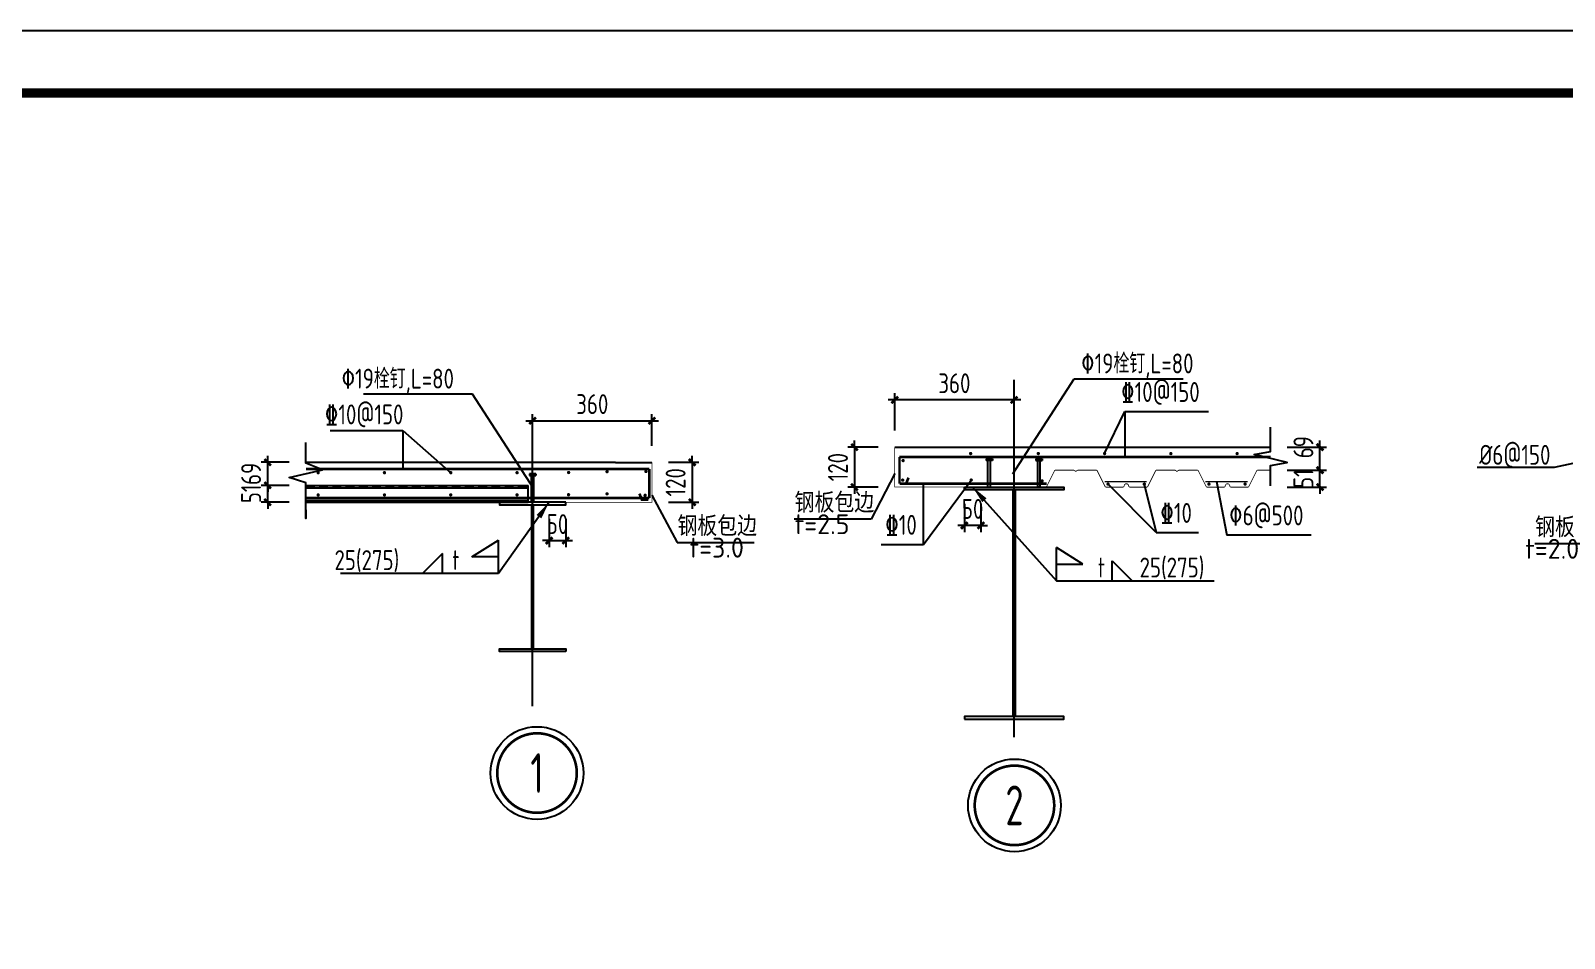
# Model space of a CAD drawing. Extents: x 180850 to 1399066, y 48356 to 327880.
# Drawn here: x 606356 to 641056, y 199834 to 220382 of the extents above; entities that cross this region are included whole.
import ezdxf
from ezdxf.enums import TextEntityAlignment as Align

# ---------------------------------------------------------------- set-up
doc = ezdxf.new("R2010")
doc.units = 0
doc.header["$LTSCALE"] = 1000
doc.linetypes.add('DASHED', pattern=[0.75, 0.5, -0.25])
for name, color, linetype in [('AXIS', 3, 'Continuous'), ('GL', 150, 'Continuous'), ('Gzd', 1, 'Continuous'), ('Prof', 2, 'Continuous'), ('PUB_DIM', 3, 'Continuous'), ('PUB_TITLE', 4, 'Continuous'), ('PZ', 202, 'Continuous'), ('S', 2, 'Continuous'), ('TEXT', 7, 'Continuous'), ('THIN', 7, 'Continuous'), ('WELD', 7, 'Continuous'), ('YCX', 90, 'Continuous'), ('引出线', 3, 'Continuous')]:
    doc.layers.add(name, color=color, linetype=linetype)
doc.styles.get("Standard").update_dxf_attribs({"font": 'gbenor.shx', "bigfont": 'gbcbig.shx'})
doc.styles.add('TSSD_Dimension', font='Tssdeng.shx', dxfattribs={"width": 0.8, "bigfont": 'hztxt.shx'})
doc.styles.add('TSSD_Label', font='tssdeng.shx', dxfattribs={"width": 0.7, "bigfont": 'hztxt.shx'})
doc.styles.add('TSSD_Norm', font='tssdeng.shx', dxfattribs={"bigfont": 'hztxt.shx'})
doc.styles.add('TSSD_Num', font='Tssdeng.shx', dxfattribs={"width": 0.7, "bigfont": 'hztxt.shx'})
doc.dimstyles.new('TSSD_20_150', dxfattribs={"dimtxt": 450, "dimasz": 150, "dimexe": 150, "dimexo": 375, "dimgap": 150, "dimtad": 1, "dimdec": 0, "dimlfac": 0.133333, "dimzin": 0, "dimdsep": 46, "dimtxsty": 'TSSD_Dimension', "dimblk": 'ARCHTICK', "dimcen": 0, "dimdle": 150, "dimclrt": 7, "dimadec": 0, "dimazin": 0, "dimtfac": 1, "dimtdec": 0, "dimtix": 1, "dimtmove": 2, "dimatfit": 3, "dimfxl": 1, "dimtolj": 1, "dimtzin": 0, "dimarcsym": 0})
doc.dimstyles.new('TSSD_LEADER_STYLE_400.0', dxfattribs={"dimtxt": 1200, "dimasz": 400, "dimexe": 400, "dimexo": 1000, "dimgap": 0.09, "dimtad": 0, "dimtih": 1, "dimtoh": 1, "dimdec": 4, "dimzin": 0, "dimdsep": 46, "dimtxsty": 'Standard', "dimcen": 0.09, "dimdle": 400, "dimclrt": 7, "dimadec": 0, "dimazin": 0, "dimtfac": 1, "dimtdec": 4, "dimtofl": 0, "dimtmove": 0, "dimatfit": 3, "dimfxl": 1, "dimtolj": 1, "dimtzin": 0, "dimarcsym": 0})

# ---------------------------------------------------------------- blocks, each defined once
blk = doc.blocks.new('_ArchTick')
at = {"color": 0, "linetype": 'ByBlock', "const_width": 0.4}
blk.add_lwpolyline([(-0.5, -0.5), (0.5, 0.5)], dxfattribs=at)
blk = doc.blocks.new('*D192')
at = {"layer": 'AXIS', "color": 0, "lineweight": -2, "transparency": 16777216}
for p, q in [((628756, 212025), (625756, 212025)), ((625906, 211328), (625906, 212175)), ((628606, 211328), (628606, 212175))]:
    blk.add_line(p, q, dxfattribs=at)
at = {"layer": 'Defpoints', "color": 0, "transparency": 16777216}
for p in [(625906, 212025), (625906, 210953), (628606, 210953)]:
    blk.add_point(p, dxfattribs=at)
at = {"layer": 'AXIS', "color": 0, "lineweight": -2, "transparency": 16777216, "xscale": 150, "yscale": 150, "zscale": 150, "rotation": 180}
blk.add_blockref('_ArchTick', (625906, 212025), dxfattribs=at)
at = {"layer": 'AXIS', "color": 0, "lineweight": -2, "transparency": 16777216, "xscale": 150, "yscale": 150, "zscale": 150}
blk.add_blockref('_ArchTick', (628606, 212025), dxfattribs=at)
at = {"layer": 'AXIS', "color": 7, "transparency": 16777216, "insert": (627256, 212400), "char_height": 450, "attachment_point": 5, "style": 'TSSD_Dimension'}
blk.add_mtext('\\A1;360', dxfattribs=at)
blk = doc.blocks.new('*D193')
at = {"layer": 'AXIS', "color": 0, "lineweight": -2, "transparency": 16777216}
for p, q in [((627481, 209674), (627481, 209030)), ((627856, 209674), (627856, 209030)), ((627481, 209180), (627331, 209180)), ((627856, 209180), (627481, 209180)), ((627856, 209180), (628006, 209180))]:
    blk.add_line(p, q, dxfattribs=at)
at = {"layer": 'Defpoints', "color": 0, "transparency": 16777216}
for p in [(627481, 210049), (627856, 210049), (627481, 209180)]:
    blk.add_point(p, dxfattribs=at)
at = {"layer": 'AXIS', "color": 0, "lineweight": -2, "transparency": 16777216, "xscale": 150, "yscale": 150, "zscale": 150}
blk.add_blockref('_ArchTick', (627481, 209180), dxfattribs=at)
at = {"layer": 'AXIS', "color": 0, "lineweight": -2, "transparency": 16777216, "xscale": 150, "yscale": 150, "zscale": 150, "rotation": 180}
blk.add_blockref('_ArchTick', (627856, 209180), dxfattribs=at)
at = {"layer": 'AXIS', "color": 7, "transparency": 16777216, "insert": (627669, 209555), "char_height": 450, "attachment_point": 5, "style": 'TSSD_Dimension'}
blk.add_mtext('\\A1;50', dxfattribs=at)
blk = doc.blocks.new('*D194')
at = {"layer": 'AXIS', "color": 0, "lineweight": -2, "transparency": 16777216}
for p, q in [((635528, 210282), (635528, 211103)), ((634786, 210953), (635678, 210953)), ((634786, 210432), (635678, 210432))]:
    blk.add_line(p, q, dxfattribs=at)
at = {"layer": 'Defpoints', "color": 0, "transparency": 16777216}
for p in [(634411, 210953), (635528, 210953), (634411, 210432)]:
    blk.add_point(p, dxfattribs=at)
at = {"layer": 'AXIS', "color": 0, "lineweight": -2, "transparency": 16777216, "xscale": 150, "yscale": 150, "zscale": 150}
for p, rotation in [((635528, 210953), 90), ((635528, 210432), 270)]:
    blk.add_blockref('_ArchTick', p, dxfattribs=dict(at, rotation=rotation))
at = {"layer": 'AXIS', "color": 7, "transparency": 16777216, "insert": (635153, 210953), "char_height": 450, "attachment_point": 5, "rotation": 90, "style": 'TSSD_Dimension'}
blk.add_mtext('\\A1;69', dxfattribs=at)
blk = doc.blocks.new('*D195')
at = {"layer": 'AXIS', "color": 0, "lineweight": -2, "transparency": 16777216}
for p, q in [((634786, 210432), (635678, 210432)), ((635528, 210432), (635528, 210582)), ((635528, 210049), (635528, 210432)), ((634786, 210049), (635678, 210049)), ((635528, 210049), (635528, 209899))]:
    blk.add_line(p, q, dxfattribs=at)
at = {"layer": 'Defpoints', "color": 0, "transparency": 16777216}
for p in [(634411, 210432), (635528, 210432), (634411, 210049)]:
    blk.add_point(p, dxfattribs=at)
at = {"layer": 'AXIS', "color": 0, "lineweight": -2, "transparency": 16777216, "xscale": 150, "yscale": 150, "zscale": 150}
for p, rotation in [((635528, 210432), 270), ((635528, 210049), 90)]:
    blk.add_blockref('_ArchTick', p, dxfattribs=dict(at, rotation=rotation))
at = {"layer": 'AXIS', "color": 7, "transparency": 16777216, "insert": (635153, 210241), "char_height": 450, "attachment_point": 5, "rotation": 90, "style": 'TSSD_Dimension'}
blk.add_mtext('\\A1;51', dxfattribs=at)
blk = doc.blocks.new('_WELD001')
at = {"linetype": 'ByBlock'}
h = blk.add_hatch(color=0, dxfattribs=at)
h.paths.add_polyline_path([(0.8, 0.5), (0, 1), (0, 0.5)], flags=16)
edge = h.paths.add_edge_path()
edge.add_line((0.8, 0.5), (0, 1))
edge.add_line((0, 0.5), (0.8, 0.5))
edge.add_line((0, 0), (0, 1))
at = {"color": 0, "linetype": 'ByBlock'}
for p, q in [((0, 0), (0, 1)), ((0.8, 0.5), (0, 1)), ((0, 0.5), (0.8, 0.5))]:
    blk.add_line(p, q, dxfattribs=at)
blk = doc.blocks.new('_WELD004')
at = {"color": 0, "linetype": 'ByBlock'}
for p, q in [((0, 1), (1, 0)), ((0, 0), (0, 1))]:
    blk.add_line(p, q, dxfattribs=at)
blk = doc.blocks.new('*D196')
at = {"layer": 'AXIS', "color": 0, "lineweight": -2, "transparency": 16777216}
for p, q in [((624996, 210953), (624996, 211103)), ((625531, 210953), (624846, 210953)), ((624996, 210953), (624996, 210049)), ((625531, 210049), (624846, 210049)), ((624996, 210049), (624996, 209899))]:
    blk.add_line(p, q, dxfattribs=at)
at = {"layer": 'Defpoints', "color": 0, "transparency": 16777216}
for p in [(625906, 210953), (624996, 210049), (625906, 210049)]:
    blk.add_point(p, dxfattribs=at)
at = {"layer": 'AXIS', "color": 0, "lineweight": -2, "transparency": 16777216, "xscale": 150, "yscale": 150, "zscale": 150}
for p, rotation in [((624996, 210953), 270), ((624996, 210049), 90)]:
    blk.add_blockref('_ArchTick', p, dxfattribs=dict(at, rotation=rotation))
at = {"layer": 'AXIS', "color": 7, "transparency": 16777216, "insert": (624621, 210501), "char_height": 450, "attachment_point": 5, "rotation": 90, "style": 'TSSD_Dimension'}
blk.add_mtext('\\A1;120', dxfattribs=at)
blk = doc.blocks.new('ts_idx2')
at = {"color": 0, "linetype": 'ByBlock', "lineweight": -2, "const_width": 0.0333}
blk.add_lwpolyline([(-0.5, 0, 1), (0.5, 0, 1)], format="xyb", close=True, dxfattribs=at)
at = {"color": 0, "linetype": 'ByBlock', "lineweight": -2}
blk.add_circle((0, 0), 0.583, dxfattribs=at)
at = {"color": 0, "linetype": 'ByBlock', "lineweight": -2, "style": 'TSSD_Num', "width": 0.7}
blk.add_attdef('A', text='', height=0.5, dxfattribs=at).set_placement((0, 0), align=Align.MIDDLE_CENTER)
blk = doc.blocks.new('*D197')
at = {"layer": 'AXIS', "color": 0, "lineweight": -2, "transparency": 16777216}
for p, q in [((617713, 210985), (617713, 211703)), ((620413, 210985), (620413, 211703)), ((617563, 211553), (620563, 211553))]:
    blk.add_line(p, q, dxfattribs=at)
at = {"layer": 'Defpoints', "color": 0, "transparency": 16777216}
for p in [(620413, 211553), (617713, 210610), (620413, 210610)]:
    blk.add_point(p, dxfattribs=at)
at = {"layer": 'AXIS', "color": 0, "lineweight": -2, "transparency": 16777216, "xscale": 150, "yscale": 150, "zscale": 150, "rotation": 180}
blk.add_blockref('_ArchTick', (617713, 211553), dxfattribs=at)
at = {"layer": 'AXIS', "color": 0, "lineweight": -2, "transparency": 16777216, "xscale": 150, "yscale": 150, "zscale": 150}
blk.add_blockref('_ArchTick', (620413, 211553), dxfattribs=at)
at = {"layer": 'AXIS', "color": 7, "transparency": 16777216, "insert": (619063, 211928), "char_height": 450, "attachment_point": 5, "style": 'TSSD_Dimension'}
blk.add_mtext('\\A1;360', dxfattribs=at)
blk = doc.blocks.new('*D198')
at = {"layer": 'AXIS', "color": 0, "lineweight": -2, "transparency": 16777216}
for p, q in [((618088, 209331), (618088, 208687)), ((618463, 209331), (618463, 208687)), ((618088, 208837), (617938, 208837)), ((618088, 208837), (618463, 208837)), ((618463, 208837), (618613, 208837))]:
    blk.add_line(p, q, dxfattribs=at)
at = {"layer": 'Defpoints', "color": 0, "transparency": 16777216}
for p in [(618088, 209706), (618463, 209706), (618463, 208837)]:
    blk.add_point(p, dxfattribs=at)
at = {"layer": 'AXIS', "color": 0, "lineweight": -2, "transparency": 16777216, "xscale": 150, "yscale": 150, "zscale": 150}
blk.add_blockref('_ArchTick', (618088, 208837), dxfattribs=at)
at = {"layer": 'AXIS', "color": 0, "lineweight": -2, "transparency": 16777216, "xscale": 150, "yscale": 150, "zscale": 150, "rotation": 180}
blk.add_blockref('_ArchTick', (618463, 208837), dxfattribs=at)
at = {"layer": 'AXIS', "color": 7, "transparency": 16777216, "insert": (618276, 209212), "char_height": 450, "attachment_point": 5, "style": 'TSSD_Dimension'}
blk.add_mtext('\\A1;50', dxfattribs=at)
blk = doc.blocks.new('*D199')
at = {"layer": 'AXIS', "color": 0, "lineweight": -2, "transparency": 16777216}
for p, q in [((611718, 210610), (611718, 210760)), ((612207, 210610), (611568, 210610)), ((611718, 210089), (611718, 210610)), ((612207, 210089), (611568, 210089)), ((611718, 210089), (611718, 209939))]:
    blk.add_line(p, q, dxfattribs=at)
at = {"layer": 'Defpoints', "color": 0, "transparency": 16777216}
for p in [(611718, 210610), (612582, 210610), (612582, 210089)]:
    blk.add_point(p, dxfattribs=at)
at = {"layer": 'AXIS', "color": 0, "lineweight": -2, "transparency": 16777216, "xscale": 150, "yscale": 150, "zscale": 150}
for p, rotation in [((611718, 210610), 270), ((611718, 210089), 90)]:
    blk.add_blockref('_ArchTick', p, dxfattribs=dict(at, rotation=rotation))
at = {"layer": 'AXIS', "color": 7, "transparency": 16777216, "insert": (611343, 210349), "char_height": 450, "attachment_point": 5, "rotation": 90, "style": 'TSSD_Dimension'}
blk.add_mtext('\\A1;69', dxfattribs=at)
blk = doc.blocks.new('*D200')
at = {"layer": 'AXIS', "color": 0, "lineweight": -2, "transparency": 16777216}
for p, q in [((612207, 210089), (611568, 210089)), ((611718, 210089), (611718, 210239)), ((611718, 209706), (611718, 210089)), ((612207, 209706), (611568, 209706)), ((611718, 209706), (611718, 209556))]:
    blk.add_line(p, q, dxfattribs=at)
at = {"layer": 'Defpoints', "color": 0, "transparency": 16777216}
for p in [(611718, 210089), (612582, 210089), (612582, 209706)]:
    blk.add_point(p, dxfattribs=at)
at = {"layer": 'AXIS', "color": 0, "lineweight": -2, "transparency": 16777216, "xscale": 150, "yscale": 150, "zscale": 150}
for p, rotation in [((611718, 210089), 270), ((611718, 209706), 90)]:
    blk.add_blockref('_ArchTick', p, dxfattribs=dict(at, rotation=rotation))
at = {"layer": 'AXIS', "color": 7, "transparency": 16777216, "insert": (611343, 209897), "char_height": 450, "attachment_point": 5, "rotation": 90, "style": 'TSSD_Dimension'}
blk.add_mtext('\\A1;51', dxfattribs=at)
blk = doc.blocks.new('*D201')
at = {"layer": 'AXIS', "color": 0, "lineweight": -2, "transparency": 16777216}
for p, q in [((621323, 210610), (621323, 210760)), ((620788, 210610), (621473, 210610)), ((621323, 210610), (621323, 209706)), ((620788, 209706), (621473, 209706)), ((621323, 209706), (621323, 209556))]:
    blk.add_line(p, q, dxfattribs=at)
at = {"layer": 'Defpoints', "color": 0, "transparency": 16777216}
for p in [(620413, 210610), (620413, 209706), (621323, 209706)]:
    blk.add_point(p, dxfattribs=at)
at = {"layer": 'AXIS', "color": 0, "lineweight": -2, "transparency": 16777216, "xscale": 150, "yscale": 150, "zscale": 150}
for p, rotation in [((621323, 210610), 270), ((621323, 209706), 90)]:
    blk.add_blockref('_ArchTick', p, dxfattribs=dict(at, rotation=rotation))
at = {"layer": 'AXIS', "color": 7, "transparency": 16777216, "insert": (620948, 210158), "char_height": 450, "attachment_point": 5, "rotation": 90, "style": 'TSSD_Dimension'}
blk.add_mtext('\\A1;120', dxfattribs=at)

msp = doc.modelspace()

# ---------------------------------------------------------------- linework, layer by layer
at = {"layer": 'AXIS'}
for p, q in [((628606.11, 204389.53), (628606.11, 212481.04)), ((617713.12, 205091.57), (617713.12, 211387.73))]:
    msp.add_line(p, q, dxfattribs=at)
at = {"layer": 'GL'}
for points in [[(627481.11, 210049.47), (629731.11, 210049.47), (629731.11, 209989.47), (627481.11, 209989.47)], [(628583.61, 209989.47), (628628.61, 209989.47), (628628.61, 204859.47), (628583.61, 204859.47)], [(618463.12, 209706.15), (616963.12, 209706.15), (616963.12, 209646.15), (618463.12, 209646.15)], [(617735.62, 209646.15), (617690.62, 209646.15), (617690.62, 206391.15), (617735.62, 206391.15)], [(618463.12, 206331.15), (616963.12, 206331.15), (616963.12, 206391.15), (618463.12, 206391.15)], [(627481.11, 204799.47), (629731.11, 204799.47), (629731.11, 204859.47), (627481.11, 204859.47)]]:
    msp.add_lwpolyline(points, close=True, dxfattribs=at)
at = {"layer": 'Gzd'}
for points, const_width in [([(634410.62, 210727.83), (626011, 210727.83)], 60), ([(626013.87, 210727.83), (626013.87, 210130.29)], 60), ([(612581.76, 210456.15), (620352.01, 210456.15)], 60), ([(620352.01, 210456.15), (620352.01, 209801.14)], 60), ([(626019.76, 210130.29), (626163.64, 210130.29), (626218.03, 210262.8)], 60), ([(626019.76, 210130.29), (629343.5, 210130.29)], 60), ([(630652.83, 210175.14), (631607.98, 210175.14)], 30), ([(632933.8, 210175.12), (633888.94, 210175.12)], 30), ([(612581.76, 209801.14), (620352.01, 209801.14)], 60), ([(620327.53, 209768.22), (620183.65, 209768.22), (620129.27, 209900.73)], 60)]:
    msp.add_lwpolyline(points, dxfattribs=dict(at, const_width=const_width))
at = {"layer": 'Gzd', "const_width": 37.5}
for points in [[(626076.24, 210648.87, 1), (626113.74, 210648.87, 1)], [(627604.97, 210808.85, 1), (627642.47, 210808.85, 1)], [(629134.68, 210808.85, 1), (629172.18, 210808.85, 1)], [(630634.68, 210808.85, 1), (630672.18, 210808.85, 1)], [(632134.68, 210808.85, 1), (632172.18, 210808.85, 1)], [(633634.68, 210808.85, 1), (633672.18, 210808.85, 1)], [(612841.93, 210375.43, 1), (612879.43, 210375.43, 1)], [(614341.93, 210375.43, 1), (614379.43, 210375.43, 1)], [(615841.93, 210375.43, 1), (615879.43, 210375.43, 1)], [(617341.93, 210375.43, 1), (617379.43, 210375.43, 1)], [(618544.81, 210379.05, -1), (618507.31, 210379.05, -1)], [(619378.4, 210399.32, 1), (619415.9, 210399.32, 1)], [(620296.02, 210402.42, -1), (620258.52, 210402.42, -1)], [(626067.47, 210207.95, 1), (626104.97, 210207.95, 1)], [(627617.6, 210207.95, 1), (627655.1, 210207.95, 1)], [(629221.68, 210189.56, 1), (629259.18, 210189.56, 1)], [(630714.53, 210116.75, 1), (630752.03, 210116.75, 1)], [(631571.86, 210116.75, -1), (631534.36, 210116.75, -1)], [(632995.49, 210116.74, 1), (633032.99, 210116.74, 1)], [(633852.83, 210116.74, -1), (633815.33, 210116.74, -1)], [(612841.93, 209873.1, 1), (612879.43, 209873.1, 1)], [(614341.93, 209873.1, 1), (614379.43, 209873.1, 1)], [(615841.93, 209873.1, 1), (615879.43, 209873.1, 1)], [(617341.93, 209873.1, 1), (617379.43, 209873.1, 1)], [(618544.81, 209876.72, -1), (618507.31, 209876.72, -1)], [(619378.4, 209896.98, 1), (619415.9, 209896.98, 1)], [(620276.63, 209864.63, -1), (620239.13, 209864.63, -1)]]:
    msp.add_lwpolyline(points, format="xyb", close=True, dxfattribs=at)
at = {"layer": 'Prof'}
for p, q in [((612581.76, 210088.65), (617615.51, 210088.65)), ((612581.76, 210029.2), (617615.51, 210029.2)), ((617615.51, 209706.15), (617615.51, 210088.65)), ((612581.76, 209748.77), (617615.51, 209748.77)), ((612581.76, 209706.15), (617615.51, 209706.15))]:
    msp.add_line(p, q, dxfattribs=at)
at = {"layer": 'Prof', "linetype": 'DASHED', "ltscale": 0.4}
msp.add_line((612581.76, 210047.9), (617615.51, 210047.9), dxfattribs=at)
at = {"layer": 'PUB_DIM'}
for points in [[(634410.62, 210081.65), (634410.62, 210287.62), (634410.62, 210541.97), (634785.62, 210608.41), (634036.56, 210785.89), (634410.62, 210858.04), (634410.62, 210952.83), (634410.62, 211402.83)], [(612581.76, 209532.36), (612581.76, 209341.91), (612581.76, 210145.1), (612206.76, 210265.1), (612955.82, 210442.57), (612581.76, 210589.1), (612581.76, 210609.51), (612581.76, 211059.51)]]:
    msp.add_lwpolyline(points, dxfattribs=at)
at = {"layer": 'PUB_TITLE'}
msp.add_lwpolyline([(552677.75, 220381.89), (671606.93, 220381.89), (671606.93, 136381.97), (552677.75, 136381.97)], close=True, dxfattribs=at)
at = {"layer": 'PUB_TITLE', "const_width": 212.12}
msp.add_lwpolyline([(556213.1, 137796.11), (556213.1, 218967.75), (670192.79, 218967.75), (670192.79, 137796.11)], close=True, dxfattribs=at)
at = {"layer": 'PZ'}
for p, q in [((627971.52, 210692), (628115.71, 210692)), ((627971.52, 210692), (627971.52, 210651.7)), ((628115.71, 210651.7), (627971.52, 210651.7)), ((628016.28, 210049.47), (628016.28, 210651.7)), ((628070.94, 210049.47), (628070.94, 210651.7)), ((628115.71, 210692), (628115.71, 210651.7)), ((629096.52, 210692), (629096.52, 210651.7)), ((629240.71, 210692), (629096.52, 210692)), ((629096.52, 210651.7), (629240.71, 210651.7)), ((629141.28, 210049.47), (629141.28, 210651.7)), ((629195.94, 210049.47), (629195.94, 210651.7)), ((629240.71, 210692), (629240.71, 210651.7)), ((617785.21, 210348.68), (617641.02, 210348.68)), ((617641.02, 210348.68), (617641.02, 210308.38)), ((617641.02, 210308.38), (617785.21, 210308.38)), ((617685.79, 209706.15), (617685.79, 210308.38)), ((617740.45, 209706.15), (617740.45, 210308.38)), ((617785.21, 210348.68), (617785.21, 210308.38)), ((628016.28, 210049.47), (628070.94, 210049.47)), ((629195.94, 210049.47), (629141.28, 210049.47)), ((617740.45, 209706.15), (617685.79, 209706.15))]:
    msp.add_line(p, q, dxfattribs=at)
at = {"layer": 'S', "const_width": 15}
for points in [[(627856.11, 210049.47), (625906.11, 210049.47), (625906.11, 210952.83)], [(618088.12, 209706.15), (620413.12, 209706.15), (620413.12, 210609.51)]]:
    msp.add_lwpolyline(points, dxfattribs=at)
at = {"layer": 'S', "const_width": 18.75}
msp.add_lwpolyline([(628437.78, 210049.47), (628421.87, 210056.06, 0.41421356), (628437.78, 210049.47), (629322.61, 210049.47, 0.28407904), (629342.73, 210061.9), (629521.55, 210419.53, -0.28407904), (629541.67, 210431.97), (629956.31, 210431.97, -0.14996431), (629968.92, 210428.09), (630004.01, 210404.32), (630039.1, 210428.09, -0.14996431), (630051.72, 210431.97), (630466.36, 210431.97, -0.28407904), (630486.48, 210419.53), (630665.3, 210061.9, 0.28407904), (630685.42, 210049.47), (631071.53, 210049.47, 0.32316506), (631092.88, 210064.88), (631102.43, 210093.64, -0.32316506), (631145.14, 210124.47), (631150.39, 210124.47, -0.32316506), (631193.1, 210093.64), (631202.65, 210064.88, 0.32316506), (631224, 210049.47), (631610.11, 210049.47, 0.28407904), (631630.23, 210061.9), (631809.05, 210419.53, -0.28407904), (631829.17, 210431.97), (632243.81, 210431.97, -0.14996431), (632256.42, 210428.09), (632291.51, 210404.32), (632326.6, 210428.09, -0.14996431), (632339.22, 210431.97), (632753.86, 210431.97, -0.28407904), (632773.98, 210419.53), (632952.8, 210061.9, 0.28407904), (632972.92, 210049.47), (633359.03, 210049.47, 0.32316506), (633380.38, 210064.88), (633389.93, 210093.64, -0.32316506), (633432.64, 210124.47), (633437.89, 210124.47, -0.32316506), (633480.6, 210093.64), (633490.15, 210064.88, 0.32316506), (633511.5, 210049.47), (633897.61, 210049.47, 0.28407904), (633917.73, 210061.9), (634096.55, 210419.53, -0.28407904), (634116.67, 210431.97), (634410.62, 210431.97)], format="xyb", dxfattribs=at)
at = {"layer": 'THIN'}
for p, q in [((625906.11, 210952.83), (634410.62, 210952.83)), ((619588.12, 210609.51), (612581.76, 210609.51)), ((619588.12, 210609.51), (620413.12, 210609.51))]:
    msp.add_line(p, q, dxfattribs=at)
at = {"layer": 'WELD'}
for p, q in [((616939.57, 208096.9), (613368.64, 208096.9)), ((629564.06, 207929.2), (633135, 207929.2))]:
    msp.add_line(p, q, dxfattribs=at)
at = {"layer": 'YCX'}
for p, q in [((628578.78, 210350.58), (629963.74, 212498.46)), ((629963.74, 212498.46), (632433.43, 212498.46)), ((616355.49, 212155.14), (613885.8, 212155.14)), ((617740.45, 210007.27), (616355.49, 212155.14)), ((613130.48, 211329.28), (614772.75, 211329.28)), ((614772.75, 211329.28), (614772.75, 210456.15)), ((614772.75, 211329.28), (615860.68, 210375.43)), ((642758.16, 210912.9), (640828.97, 210492.15)), ((625906.11, 210359.97), (625373.16, 209325.11)), ((640828.97, 210492.15), (639085.48, 210492.15)), ((620413.12, 209867.96), (620983.57, 208794.57)), ((625373.16, 209325.11), (623632.05, 209325.11)), ((620983.57, 208794.57), (622724.67, 208794.57)), ((642126.6, 208768.06), (640385.5, 208768.06))]:
    msp.add_line(p, q, dxfattribs=at)
at = {"layer": '引出线'}
for p, q in [((630653.43, 210808.85), (631109.9, 211757.46)), ((631109.9, 211757.46), (633002.54, 211757.46)), ((631109.9, 211757.46), (631109.9, 210727.83)), ((626554.51, 208750.47), (627636.35, 210207.95)), ((626554.51, 208750.47), (626554.51, 210130.29)), ((631823.82, 209019.52), (630733.28, 210116.75)), ((631553.11, 210116.75), (631823.82, 209019.52)), ((633184.87, 210175.12), (633417.52, 208964.86)), ((631823.82, 209019.52), (632778.83, 209019.52)), ((635326.28, 208964.86), (633417.52, 208964.86)), ((625599.5, 208750.47), (626554.51, 208750.47))]:
    msp.add_line(p, q, dxfattribs=at)

# ---------------------------------------------------------------- block references
at = {"layer": 'THIN'}
ref = msp.add_blockref('ts_idx2', (617812.36, 203576.52), dxfattribs=dict(at, xscale=1800, yscale=1800, zscale=1800))
ref.add_attrib('2', '1', dxfattribs={"height": 900, "style": 'TSSD_Num', "width": 0.7}).set_placement((617812.36, 203576.52), align=Align.MIDDLE_CENTER)
ref = msp.add_blockref('ts_idx2', (628615.28, 202844.22), dxfattribs=dict(at, xscale=1800, yscale=1800, zscale=1800))
ref.add_attrib('2', '2', dxfattribs={"height": 900, "style": 'TSSD_Num', "width": 0.7}).set_placement((628615.28, 202844.22), align=Align.MIDDLE_CENTER)
at = {"layer": 'WELD'}
for name, p, xscale, yscale, zscale in [('_WELD001', (616939.57, 208096.9), -749.9999999999998, 749.9999999999998, 749.9999999999998), ('_WELD001', (629564.06, 207929.2), 749.9999999999998, 749.9999999999998, 749.9999999999998), ('_WELD004', (615674.74, 208096.9), -449.9999999999999, 449.9999999999999, 449.9999999999999), ('_WELD004', (630828.9, 207929.2), 449.9999999999999, 449.9999999999999, 449.9999999999999)]:
    msp.add_blockref(name, p, dxfattribs=dict(at, xscale=xscale, yscale=yscale, zscale=zscale))

# ---------------------------------------------------------------- texts
at = {"layer": 'TEXT'}
for s, style, width, p in [('%%13019栓钉,L=80', 'TSSD_Norm', 0.8, (630121.13, 212623.33)), ('%%13019栓钉,L=80', 'TSSD_Norm', 0.8, (613387.33, 212280.01)), ('%%C6@150', 'TSSD_Norm', 0.8, (639131.42, 210555.17)), ('25(275)', 'TSSD_Norm', 0.8, (613229.72, 208171.9)), ('t', 'TSSD_Label', 0.7, (615899.74, 208171.9)), ('t', 'TSSD_Label', 0.7, (630506.98, 208004.2)), ('25(275)', 'TSSD_Norm', 0.8, (631446.23, 208004.2))]:
    msp.add_text(s, height=450, dxfattribs=dict(at, style=style, width=width)).set_placement(p)
at = {"layer": 'TEXT', "style": 'TSSD_Norm', "width": 0.8}
for s, p in [('%%13210@150', (631025.49, 211842.33)), ('%%13210', (631914.29, 209104.39)), ('%%1306@500', (633469.14, 209048.09)), ('%%13210', (625689.97, 208835.34))]:
    msp.add_text(s, height=450, dxfattribs=at).set_placement(p, align=Align.BOTTOM_LEFT)
msp.add_text('%%13210@150', height=450, dxfattribs=at).set_placement((614790.19, 211469.65), align=Align.RIGHT)
at = {"layer": 'TEXT', "style": 'TSSD_Norm'}
for s, p in [('钢板包边', (623641.02, 209336.94)), ('钢板包边', (620990.12, 208806.4)), ('t=2.5', (623641.02, 208849.1)), ('钢板包边', (640394.47, 208779.88)), ('t=3.0', (621261.86, 208318.56)), ('t=2.0', (640169.47, 208292.04))]:
    msp.add_text(s, height=450, dxfattribs=at).set_placement(p, align=Align.BOTTOM_LEFT)

# ---------------------------------------------------------------- dimensions: what is measured, and where the dimension line sits
at = {"layer": 'AXIS'}
for base, p1, p2, picture, middle in [((625906.11, 212025.49), (628606.11, 210952.83), (625906.11, 210952.83), '*D192', (627256.11, 212400.49)), ((618463.12, 208836.61), (618088.12, 209706.15), (618463.12, 209706.15), '*D198', (618275.62, 209211.61))]:
    dim = msp.add_linear_dim(base=base, p1=p1, p2=p2, dimstyle='TSSD_20_150', dxfattribs=at)
    dim.commit()
    dim.dimension.update_dxf_attribs({"geometry": picture, "text_midpoint": middle})
for base, p1, p2, angle, picture, middle in [((620413.12, 211552.58), (617713.12, 210609.51), (620413.12, 210609.51), 180, '*D197', (619063.12, 211927.58)), ((624995.94, 210049.47), (625906.11, 210952.83), (625906.11, 210049.47), 90, '*D196', (624620.94, 210501.15)), ((611718.24, 210609.51), (612581.76, 210088.65), (612581.76, 210609.51), 90, '*D199', (611343.24, 210349.08)), ((621323.29, 209706.15), (620413.12, 210609.51), (620413.12, 209706.15), 90, '*D201', (620948.29, 210157.83)), ((635528.05, 210431.97), (634410.62, 210049.47), (634410.62, 210431.97), 90, '*D195', (635153.05, 210240.72)), ((611718.24, 210088.65), (612581.76, 209706.15), (612581.76, 210088.65), 90, '*D200', (611343.24, 209897.4)), ((627481.11, 209179.92), (627856.11, 210049.47), (627481.11, 210049.47), 180, '*D193', (627668.61, 209554.92))]:
    dim = msp.add_linear_dim(base=base, p1=p1, p2=p2, angle=angle, dimstyle='TSSD_20_150', dxfattribs=at)
    dim.commit()
    dim.dimension.update_dxf_attribs({"geometry": picture, "text_midpoint": middle})
dim = msp.add_linear_dim(base=(635528.05, 210952.83), p1=(634410.62, 210431.97), p2=(634410.62, 210952.83), angle=90, dimstyle='TSSD_20_150', dxfattribs=at)
dim.commit()
dim.dimension.update_dxf_attribs({"geometry": '*D194', "text_midpoint": (635153.05, 210952.83), "dimtype": 160})

# ---------------------------------------------------------------- leaders
at = {"layer": 'WELD'}
for points in [[(627668.61, 210049.47), (629564.06, 207929.2)], [(618088.12, 209706.15), (616939.57, 208096.9)]]:
    msp.add_leader(points, dimstyle='TSSD_LEADER_STYLE_400.0', dxfattribs=at)

doc.saveas('drawing.dxf')
